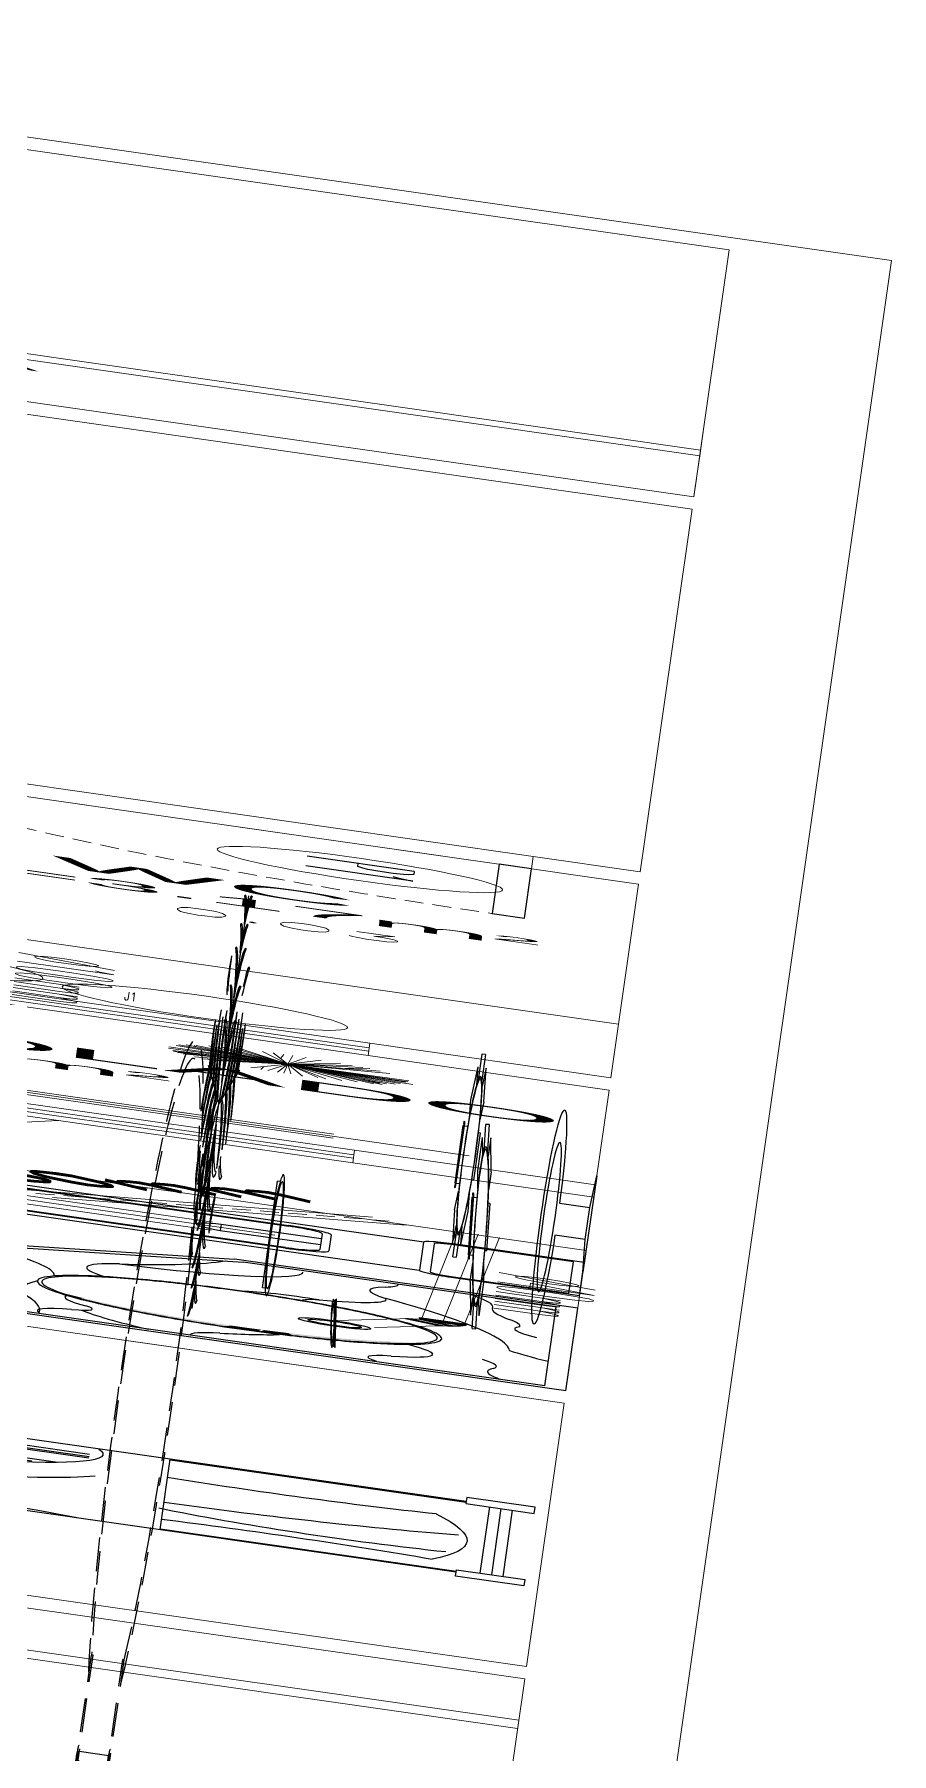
# Model space of a CAD drawing. Header units: millimetres. Extents: x -361192058 to 101130107379, y -14071650034 to 19218552450.
# Drawn here: x -135718.7 to -135671.6, y 41966.6 to 42061.2 of the extents above; entities that cross this region are included whole.
import ezdxf
from ezdxf.enums import TextEntityAlignment as Align

# ---------------------------------------------------------------- set-up
doc = ezdxf.new("R2010")
doc.units = ezdxf.units.MM
doc.header["$LTSCALE"] = 0.5
doc.linetypes.add('HIDDEN', pattern=[0.375, 0.25, -0.125])
doc.linetypes.add('HIDDEN2', pattern=[0.1875, 0.125, -0.0625])
for name, color, linetype in [('02', 2, 'Continuous'), ('08', 8, 'Continuous'), ('ARCO', 7, 'HIDDEN2'), ('CONEXAO_ESGOTO', 7, 'Continuous'), ('CONEXAO_ESGOTO_ES', 7, 'Continuous'), ('DETALHE_CONEXAO_EG', 3, 'Continuous'), ('DIVERSOS', 4, 'Continuous'), ('ESQUADRIA', 3, 'Continuous'), ('ESQUADRIAS', 3, 'Continuous'), ('FMPLANT', 3, 'Continuous'), ('MOBIL-I', 251, 'Continuous'), ('parede', 2, 'Continuous'), ('PISO', 8, 'Continuous'), ('TEXTO2', 3, 'Continuous'), ('TUBULAÇÃO_ESGOTO', 6, 'Continuous'), ('TXT_0', 7, 'Continuous'), ('TXT_1', 3, 'Continuous')]:
    doc.layers.add(name, color=color, linetype=linetype)
doc.styles.add('ADITIVOCAD', font='ROMANS.shx')
doc.styles.add('ROMANS', font='romans', dxfattribs={"height": 0.1})
doc.styles.add('SANSSERIF', font='sas_____.pfb', dxfattribs={"height": 1})
doc.styles.get("Standard").update_dxf_attribs({"font": 'txt.shx', "height": 0.12})

# ---------------------------------------------------------------- blocks, each defined once
blk = doc.blocks.new('ADC_PE_AB1')
blk.add_lwpolyline([(0, -0.03), (1, -0.03), (1, 0), (0, 0)], close=True)
at = {"flags": 8}
blk.add_attdef('$PORTA', text='', height=0.09, dxfattribs=at).set_placement((0.5, -0.1569), align=Align.MIDDLE)
blk = doc.blocks.new('CamaSolteiroP_20')
for p, q in [((-37.72, 0), (37.72, 0)), ((-37.72, -1), (37.72, -1)), ((-37.72, -2), (37.72, -2)), ((-40, -185.91), (-40, -4.09)), ((-39, -30), (-39, -4.09)), ((39, -4.09), (39, -30)), ((40, -4.09), (40, -185.91)), ((-40, -30), (40, -30)), ((37.72, -189), (-37.72, -189)), ((37.72, -190), (-37.72, -190))]:
    blk.add_line(p, q)
at = {"color": 8}
for p, q in [((28.36, -36.99), (28.36, -190)), ((29.75, -36.99), (29.75, -190)), ((32.55, -36.99), (32.55, -190)), ((18.56, -39.59), (18.56, -190)), ((14.37, -42.5), (14.37, -190)), ((15.77, -41.86), (15.77, -190)), ((40, -132.93), (-40, -132.93)), ((40, -134.33), (-40, -134.33)), ((40, -137.12), (-40, -137.12)), ((40, -149.24), (-40, -149.24)), ((40, -150.64), (-40, -150.64)), ((40, -153.43), (-40, -153.43))]:
    blk.add_line(p, q, dxfattribs=at)
for points in [[(-44.82, -4.09), (-37.72, -4.09), (-37.72, 1.9), (-44.82, 1.9)], [(44.82, -4.09), (37.72, -4.09), (37.72, 1.9), (44.82, 1.9)], [(-44.82, -185.91), (-37.72, -185.91), (-37.72, -191.9), (-44.82, -191.9)], [(44.82, -185.91), (37.72, -185.91), (37.72, -191.9), (44.82, -191.9)]]:
    blk.add_lwpolyline(points, close=True)
for centre, radius, start, end in [((-4.53, -117.97), 114.44, 76.9055, 102.6216), ((-69.4, -20.59), 42.35, 347.1561, 19.7175), ((54.91, -21.37), 36.66, 156.0862, 193.6963), ((31.92, -2.06), 80.08, 206.0885, 245.813), ((34.46, -71.38), 35.55, 81.0342, 186.0266)]:
    blk.add_arc(centre, radius, start, end)
for centre, radius, start, end in [((35.51, -33.24), 44.85, 139.8836, 175.8528), ((2, -15.4), 23.74, 154.5854, 219.1554), ((21.8, -77.11), 42.73, 106.9145, 138.5644)]:
    blk.add_arc(centre, radius, start, end, dxfattribs=at)
blk = doc.blocks.new('ADC_CHUVEIRO')
for p, q in [((0, 0.045), (0, -0.045)), ((0.03, 0.015), (0, 0.045)), ((0.395, 0.015), (0.03, 0.015)), ((0.03, -0.015), (0.03, 0.015)), ((0, -0.045), (0.03, -0.015)), ((0.03, -0.015), (0.3953, -0.015))]:
    blk.add_line(p, q)
blk.add_circle((0.494, 0.0009), 0.07)
blk.add_arc((0.494, 0.0009), 0.1, 189.1456, 171.891)
blk = doc.blocks.new('ADC_VASO_02')
blk.add_lwpolyline([(-0.175, 0.15), (-0.175, 0.6, -0.414214), (-0.125, 0.65), (0.125, 0.65, -0.414214), (0.175, 0.6), (0.175, 0.1496)], format="xyb")
for points in [[(0.1388, 0.2754, -0.414214), (0.0988, 0.2354), (-0.0948, 0.2354, -0.414214), (-0.1348, 0.2754), (-0.1348, 0.5704, -0.414214), (-0.0948, 0.6104), (0.0988, 0.6104, -0.414214), (0.1388, 0.5704)], [(0.1303, 0.2754, -0.414214), (0.0988, 0.2439), (-0.0948, 0.2439, -0.414214), (-0.1263, 0.2754), (-0.1263, 0.5704, -0.414214), (-0.0948, 0.6019), (0.0988, 0.6019, -0.414214), (0.1303, 0.5704)], [(-0.17, 0.15, 0.414214), (-0.2, 0.12), (-0.2, 0), (0.2, 0), (0.2, 0.12, 0.414214), (0.17, 0.15)], [(-0.17, 0.14, 0.414214), (-0.19, 0.12), (-0.19, 0.01), (0.19, 0.01), (0.19, 0.12, 0.414214), (0.17, 0.14)]]:
    blk.add_lwpolyline(points, format="xyb", close=True)
blk.add_lwpolyline([(0.0363, 0.2439), (0.0363, 0.3375), (-0.0344, 0.3375), (-0.0344, 0.2439)])
blk.add_arc((0.0009, 0.3215), 0.0388, 24.3951, 155.6049)
blk = doc.blocks.new('ADC_LAV_05')
for p, q in [((0, 0), (0, 0.55)), ((0, 0.55), (0.7704, 0.55)), ((0.7704, 0.55), (1, 0.3206)), ((0.02, 0.53), (0.7621, 0.53)), ((0.02, 0.02), (0.02, 0.53)), ((0.7621, 0.53), (0.98, 0.3123)), ((1, 0), (1, 0.3206)), ((0.98, 0.02), (0.98, 0.3123)), ((0.02, 0.02), (0.98, 0.02)), ((0, 0), (1, 0))]:
    blk.add_line(p, q)
for points in [[(0.4062, 0.1206, 0.083485), (0.4944, 0.1354, 0.090959), (0.566, 0.1759, 0.104004), (0.6157, 0.239, 0.115577), (0.6322, 0.3095, 0.115577), (0.6157, 0.38, 0.104004), (0.566, 0.443, 0.090959), (0.4944, 0.4835, 0.083485), (0.4062, 0.4983, 0.083485), (0.3179, 0.4835, 0.090959), (0.2463, 0.443, 0.104004), (0.1966, 0.38, 0.115577), (0.1801, 0.3095, 0.115577), (0.1966, 0.239, 0.104004), (0.2463, 0.1759, 0.090959), (0.3179, 0.1354, 0.083485)], [(0.4062, 0.1248, 0.083485), (0.493, 0.1394, 0.090959), (0.5633, 0.1791, 0.104004), (0.6119, 0.2408, 0.115577), (0.628, 0.3095, 0.115577), (0.6119, 0.3781, 0.104004), (0.5633, 0.4398, 0.090959), (0.493, 0.4795, 0.083485), (0.4062, 0.4941, 0.083485), (0.3193, 0.4795, 0.090959), (0.249, 0.4398, 0.104004), (0.2004, 0.3781, 0.115577), (0.1843, 0.3095, 0.115577), (0.2004, 0.2408, 0.104004), (0.249, 0.1791, 0.090959), (0.3193, 0.1394, 0.083485)]]:
    blk.add_lwpolyline(points, format="xyb", close=True)
for radius in [0.0339, 0.025]:
    blk.add_circle((0.4055, 0.2206), radius)
for centre, radius, start, end in [((0.4995, 0.9177), 0.4342, 269.3247, 295.8903), ((0.76, 0.3809), 0.1624, 113.3641, 115.8903), ((0.2875, -0.0718), 0.5823, 78.2401, 98.9638), ((0.0559, 1.3962), 0.9039, 267.7229, 278.9638), ((0.0552, 0.402), 0.0926, 41.3487, 101.8141), ((0.1665, 0.4999), 0.0556, 221.3487, 297.4318), ((0.2605, 0.3465), 0.1245, 78.9955, 123.3333), ((0.2201, 0.1636), 0.3026, 106.3243, 131.3792), ((0.6508, 0.2793), 0.1756, 56.1908, 116.2902), ((1.1381, 1.007), 0.7001, 236.1908, 255.5369), ((0.9639, 0.4778), 0.2217, 193.7216, 269.9715), ((0.0206, 0.2349), 0.1168, 49.9343, 90.2724), ((0.3586, 0.6369), 0.4085, 229.9343, 244.0853), ((0.5983, 0.255), 0.0641, 344.5869, 58.1135), ((0.6184, 0.1896), 0.0639, 49.2661, 86.8336), ((0.7799, 0.3241), 0.1475, 215.7175, 274.1895), ((0.8604, 0.032), 0.1609, 66.126, 115.6626), ((0.0641, 0.1144), 0.0713, 44.7702, 118.1843), ((0.363, 0.8774), 0.8206, 280.1922, 301.4107), ((0.9822, 0.3072), 0.1401, 246.126, 269.1113), ((0.2056, 0.2549), 0.1281, 224.7702, 306.3582), ((0.8722, 0.3475), 0.2696, 267.8834, 293.5615), ((0.1688, 0.2014), 0.1346, 258.1029, 296.1994), ((-0.0155, 0.2328), 0.1744, 281.75, 286.3843), ((0.0957, -0.1456), 0.22, 78.1029, 106.3843), ((0.3613, 0.8866), 0.83, 271.4321, 280.1922), ((0.8511, -0.2259), 0.3042, 87.8834, 109.2677), ((0.4585, -0.1421), 0.2131, 111.0015, 130.4729), ((0.6495, -0.0622), 0.1173, 74.3079, 124.9939), ((0.688, 0.2406), 0.19, 267.9474, 289.2677)]:
    blk.add_arc(centre, radius, start, end)
for points in [[(0.2886, 0.471), (0.2899, 0.4611), (0.3035, 0.4779), (0.2965, 0.4664)], [(0.3035, 0.4779), (0.2965, 0.4664), (0.3178, 0.4833), (0.3049, 0.4731)], [(0.2584, 0.4524), (0.2647, 0.4406), (0.2777, 0.465), (0.2797, 0.4531)], [(0.2777, 0.465), (0.2797, 0.4531), (0.2886, 0.471), (0.2899, 0.4611)], [(0.2433, 0.4404), (0.2513, 0.4271), (0.2584, 0.4524), (0.2647, 0.4406)], [(0.231, 0.4287), (0.2403, 0.4137), (0.2433, 0.4404), (0.2513, 0.4271)], [(0.2176, 0.4133), (0.2336, 0.4041), (0.231, 0.4287), (0.2403, 0.4137)], [(0.2049, 0.3949), (0.2213, 0.3828), (0.2176, 0.4133), (0.2336, 0.4041)], [(0.1966, 0.38), (0.2152, 0.3688), (0.2049, 0.3949), (0.2213, 0.3828)], [(0.19, 0.3646), (0.2108, 0.3551), (0.1966, 0.38), (0.2152, 0.3688)], [(0.1821, 0.3345), (0.2054, 0.3236), (0.1859, 0.352), (0.2075, 0.3406)], [(0.1859, 0.352), (0.2075, 0.3406), (0.19, 0.3646), (0.2108, 0.3551)], [(0.1808, 0.324), (0.205, 0.3144), (0.1821, 0.3345), (0.2054, 0.3236)], [(0.1801, 0.311), (0.2052, 0.3059), (0.1808, 0.324), (0.205, 0.3144)], [(0.1806, 0.2975), (0.2057, 0.2976), (0.1801, 0.311), (0.2052, 0.3059)], [(0.1813, 0.2898), (0.2072, 0.2867), (0.1806, 0.2975), (0.2057, 0.2976)], [(0.1847, 0.2717), (0.2109, 0.2698), (0.1816, 0.2882), (0.2076, 0.2844)], [(0.1894, 0.2561), (0.2133, 0.2622), (0.1847, 0.2717), (0.2109, 0.2698)], [(0.1979, 0.2364), (0.216, 0.2547), (0.1894, 0.2561), (0.2133, 0.2622)], [(0.2064, 0.2215), (0.2209, 0.2436), (0.1979, 0.2364), (0.216, 0.2547)], [(0.2176, 0.2056), (0.222, 0.2413), (0.2064, 0.2215), (0.2209, 0.2436)], [(0.2303, 0.1909), (0.2314, 0.2247), (0.2176, 0.2056), (0.222, 0.2413)], [(0.2433, 0.1785), (0.2403, 0.2118), (0.2303, 0.1909), (0.2314, 0.2247)], [(0.2571, 0.1674), (0.2482, 0.202), (0.2433, 0.1785), (0.2403, 0.2118)], [(0.2632, 0.1631), (0.2567, 0.1927), (0.2571, 0.1674), (0.2482, 0.202)], [(0.2742, 0.156), (0.2627, 0.1868), (0.2632, 0.1631), (0.2567, 0.1927)], [(0.2851, 0.1498), (0.2729, 0.1778), (0.2742, 0.156), (0.2627, 0.1868)], [(0.2956, 0.1445), (0.2839, 0.1687), (0.2851, 0.1498), (0.2729, 0.1778)], [(0.3256, 0.1339), (0.2928, 0.1613), (0.2956, 0.1445), (0.2839, 0.1687)], [(0.2966, 0.144), (0.3256, 0.1339), (0.2964, 0.1441), (0.3254, 0.133)], [(0.2964, 0.1441), (0.3254, 0.133), (0.3256, 0.1339), (0.3279, 0.1322)]]:
    blk.add_solid(points)
blk = doc.blocks.new('Adc_nivelpl')
h = blk.add_hatch()
h.set_pattern_fill('_U', color=256, scale=0.005, angle=45, style=0, double=1)
h.set_pattern_definition([(45, (-5.8772514, -3.5161936), (-0.003535534, 0.003535534), []), (135, (-5.8772514, -3.5161936), (-0.003535534, -0.003535534), [])])
h.paths.add_polyline_path([(0.1954, -0.0865, 0.414214), (0.0865, -0.1954), (0.1954, -0.1954)])
h.paths.add_polyline_path([(0.1954, -0.1954), (0.1954, -0.3043, 0.414214), (0.3043, -0.1954)])
for p, q in [((0.1954, 0), (0.1954, -0.3908)), ((0.8958, -0.1954), (0, -0.1954))]:
    blk.add_line(p, q)
blk.add_circle((0.1954, -0.1954), 0.1089)
at = {"flags": 8}
blk.add_attdef('NIVEL', (0.3642, -0.1501), '', height=0.1, dxfattribs=at)
blk = doc.blocks.new('A1194DB', base_point=(2.905, 11.0463))
for p in [(2.905, 11.5463), (2.4126, 11.1332), (3.3974, 11.1332), (2.9918, 10.5539)]:
    blk.add_line(p, (2.905, 11.0463))
for centre, radius, start, end in [((2.8119, 11.432), 0.1154, 36.29, 99.6243), ((2.7184, 11.2969), 0.2598, 44.0763, 73.3794), ((2.998, 11.432), 0.1154, 80.3757, 143.71), ((3.0916, 11.2969), 0.2598, 106.6206, 135.9237), ((2.8119, 11.3638), 0.1154, 36.29, 99.6243), ((2.7184, 11.2287), 0.2598, 44.0763, 73.3794), ((2.998, 11.3638), 0.1154, 80.3757, 143.71), ((3.0916, 11.2287), 0.2598, 106.6206, 135.9237), ((2.695, 11.3621), 0.0575, 139.742, 258.7475), ((2.7729, 11.4076), 0.1251, 184.618, 228.2106), ((2.7604, 11.2616), 0.1598, 25.2489, 95.3937), ((2.6762, 11.1619), 0.2679, 31.3712, 75.0366), ((3.0495, 11.2616), 0.1598, 84.6063, 154.7511), ((3.1337, 11.1619), 0.2679, 104.9634, 148.6288), ((3.2361, 11.2628), 0.1154, 80.3757, 143.71), ((3.3297, 11.1277), 0.2598, 106.6206, 135.9237), ((2.7604, 11.1707), 0.1598, 25.2489, 95.3937), ((2.6762, 11.0709), 0.2679, 31.3712, 75.0366), ((3.0495, 11.1707), 0.1598, 84.6063, 154.7511), ((3.1337, 11.0709), 0.2679, 104.9634, 148.6288), ((2.7181, 11.2261), 0.1598, 164.6063, 234.7511), ((2.8309, 11.2917), 0.2679, 184.9634, 228.6288), ((2.8857, 11.2065), 0.1558, 156.3654, 256.5741), ((2.9783, 11.2559), 0.2357, 176.8122, 238.3335), ((2.8316, 11.2559), 0.2357, 301.6665, 3.1878), ((2.9242, 11.2065), 0.1558, 283.4259, 23.6346), ((2.979, 11.2917), 0.2679, 311.3712, 355.0366), ((3.0919, 11.2261), 0.1598, 305.2489, 15.3937), ((2.5413, 11.2049), 0.1154, 160.3757, 223.71), ((2.6906, 11.2736), 0.2598, 186.6206, 215.9237), ((2.6085, 11.1931), 0.1154, 160.3757, 223.71), ((2.7578, 11.2618), 0.2598, 186.6206, 215.9237), ((2.8076, 11.2103), 0.1598, 164.6063, 234.7511), ((2.9205, 11.2759), 0.2679, 184.9634, 228.6288), ((2.7506, 11.0931), 0.1558, 3.4259, 103.6346), ((2.6859, 11.0105), 0.2357, 21.6665, 83.1878), ((3.0593, 11.0931), 0.1558, 76.3654, 176.5741), ((3.124, 11.0105), 0.2357, 96.8122, 158.3335), ((2.8895, 11.2759), 0.2679, 311.3712, 355.0366), ((3.0023, 11.2103), 0.1598, 305.2489, 15.3937), ((3.0521, 11.2618), 0.2598, 324.0763, 353.3794), ((3.2015, 11.1931), 0.1154, 316.29, 19.6243), ((3.1193, 11.2736), 0.2598, 324.0763, 353.3794), ((3.2686, 11.2049), 0.1154, 316.29, 19.6243), ((2.509, 11.0217), 0.1154, 116.29, 179.6243), ((2.6258, 10.9061), 0.2598, 124.0763, 153.3794), ((2.5762, 11.0099), 0.1154, 116.29, 179.6243), ((2.693, 10.8942), 0.2598, 124.0763, 153.3794), ((3.1169, 10.8942), 0.2598, 26.6206, 55.9237), ((3.2338, 11.0099), 0.1154, 0.3757, 63.71), ((2.6679, 10.9413), 0.1598, 105.2489, 175.3937), ((2.7514, 10.8411), 0.2679, 111.3712, 155.0366), ((2.7574, 10.9256), 0.1598, 105.2489, 175.3937), ((2.841, 10.8253), 0.2679, 111.3712, 155.0366), ((2.8087, 11.0276), 0.0563, 114.2257, 255.1279), ((2.8535, 11.0404), 0.078, 150.4398, 228.6694), ((2.9689, 10.8253), 0.2679, 24.9634, 68.6288), ((3.0525, 10.9256), 0.1598, 4.6063, 74.7511), ((3.0585, 10.8411), 0.2679, 24.9634, 68.6288), ((3.1421, 10.9413), 0.1598, 4.6063, 74.7511), ((3.1373, 10.5587), 0.5402, 115.4772, 156.6585), ((2.7588, 10.9805), 0.0869, 144.9865, 244.4034), ((2.8321, 10.9024), 0.1558, 83.4259, 183.6346), ((2.9022, 10.8244), 0.2357, 101.6665, 163.1878), ((2.9354, 11.0633), 0.25, 187.5759, 215.8942), ((2.9077, 10.8244), 0.2357, 16.8122, 78.3335), ((2.9778, 10.9024), 0.1558, 356.3654, 96.5741), ((2.683, 11.0436), 0.2357, 286.8122, 348.3335), ((2.7611, 10.9735), 0.1558, 266.3654, 6.5741), ((3.2224, 11.0216), 0.4224, 185.4007, 208.139), ((3.0651, 11.0271), 0.1558, 193.4259, 293.6346), ((3.1145, 11.1197), 0.2357, 211.6665, 273.1878), ((2.5634, 10.9046), 0.0575, 139.742, 258.7475), ((2.6413, 10.9501), 0.1251, 184.618, 228.2106), ((2.916, 10.9339), 0.1295, 161.4477, 239.3672), ((2.6825, 10.8858), 0.0575, 139.742, 258.7475), ((2.7604, 10.9313), 0.1251, 184.618, 228.2106), ((2.791, 10.8669), 0.0766, 138.8744, 278.9763), ((2.8575, 10.9036), 0.125, 173.7536, 244.097), ((3.3391, 11.1328), 0.2598, 234.0763, 263.3794), ((3.2704, 10.9835), 0.1154, 226.29, 289.6243), ((2.6839, 10.9824), 0.2679, 294.9634, 338.6288), ((2.7842, 10.8988), 0.1598, 274.6063, 344.7511), ((3.1345, 11.0618), 0.2679, 221.3712, 265.0366), ((3.0689, 10.949), 0.1598, 215.2489, 285.3937), ((2.7249, 10.8131), 0.057, 167.0577, 302.8533), ((2.7577, 10.8453), 0.08, 185.1845, 268.654), ((3.2089, 10.7748), 0.0575, 101.2525, 220.258), ((3.2868, 10.7293), 0.1251, 131.7894, 175.382), ((2.6997, 10.8928), 0.2679, 294.9634, 338.6288), ((3.1503, 10.9723), 0.2679, 221.3712, 265.0366), ((2.7249, 10.7316), 0.057, 167.0577, 302.8533), ((2.7577, 10.7638), 0.08, 185.1845, 268.654), ((2.8, 10.8092), 0.1598, 274.6063, 344.7511), ((3.0847, 10.8594), 0.1598, 215.2489, 285.3937), ((2.7529, 10.8344), 0.2598, 296.6206, 325.9237), ((2.8685, 10.7175), 0.1154, 270.3757, 333.71), ((3.1204, 10.8992), 0.2598, 234.0763, 263.3794), ((3.0517, 10.7498), 0.1154, 226.29, 289.6243), ((2.7647, 10.7672), 0.2598, 296.6206, 325.9237), ((3.1323, 10.832), 0.2598, 234.0763, 263.3794), ((2.8803, 10.6504), 0.1154, 270.3757, 333.71), ((3.0635, 10.6827), 0.1154, 226.29, 289.6243)]:
    blk.add_arc(centre, radius, start, end)
blk = doc.blocks.new('ESCADA')
at = {"layer": '08', "linetype": 'HIDDEN'}
for p, q in [((-0.22, 0.91), (-0.22, 0.6222)), ((-0.2, 0.91), (-0.2, 0.6222)), ((0.2, 0.91), (0.2, 0.6222)), ((0.22, 0.91), (0.22, 0.6222)), ((-0.2, 0.7422), (0.2, 0.7422)), ((-0.2, 0.7222), (0.2, 0.7222)), ((-0.22, 0.6222), (-0.2, 0.6222)), ((0.2, 0.6222), (0.22, 0.6222))]:
    blk.add_line(p, q, dxfattribs=at)
for points in [[(-0.21, 0.7222, 1), (-0.21, 0.7422, 1)], [(0.21, 0.7222, -1), (0.21, 0.7422, -1)]]:
    blk.add_lwpolyline(points, format="xyb", close=True, dxfattribs=at)
for centre in [(-0.21, 0.7322), (0.21, 0.7322)]:
    blk.add_circle(centre, 0.0175, dxfattribs=at)
for radius, start, end in [(0.37, 126.4837, 53.5163), (0.35, 128.9448, 51.0552)]:
    blk.add_arc((0, 0.35), radius, start, end, dxfattribs=at)
blk = doc.blocks.new('Ads_egD_cxs150x150x50-p')
for p, q in [((-0.0825, 0.0514), (-0.0514, 0.0825)), ((-0.0514, 0.0825), (-0.0343, 0.0655)), ((-0.022, 0.0947), (-0.022, 0.0706)), ((-0.022, 0.0947), (0.022, 0.0947)), ((0.022, 0.0947), (0.022, 0.0706)), ((0.0514, 0.0825), (0.0343, 0.0655)), ((0.0514, 0.0825), (0.0825, 0.0514)), ((-0.0825, 0.0514), (-0.0655, 0.0343)), ((0.0825, 0.0514), (0.0655, 0.0343)), ((-0.0947, 0.022), (-0.0706, 0.022)), ((-0.0947, -0.022), (-0.0947, 0.022)), ((0.1124, 0.0268), (0.069, 0.0268)), ((0.1124, 0.0287), (0.1124, -0.0287)), ((0.1175, 0.0312), (0.1148, 0.0312)), ((0.12, 0.0287), (0.12, -0.0287)), ((0.1269, 0.0268), (0.12, 0.0268)), ((0.1269, 0.0268), (0.1269, -0.0268)), ((-0.0947, -0.022), (-0.0706, -0.022)), ((0.1124, -0.0268), (0.069, -0.0268)), ((0.1175, -0.0312), (0.1148, -0.0312)), ((0.1269, -0.0268), (0.12, -0.0268)), ((-0.0825, -0.0514), (-0.0655, -0.0343)), ((0.0825, -0.0514), (0.0655, -0.0343)), ((-0.0514, -0.0825), (-0.0825, -0.0514)), ((0.0825, -0.0514), (0.0514, -0.0825)), ((-0.0514, -0.0825), (-0.0343, -0.0655)), ((-0.022, -0.0947), (-0.022, -0.0706)), ((0.022, -0.0947), (0.022, -0.0706)), ((0.0514, -0.0825), (0.0343, -0.0655)), ((0.022, -0.0947), (-0.022, -0.0947))]:
    blk.add_line(p, q)
for radius in [0.074, 0.072]:
    blk.add_circle((0, 0), radius)
for centre, start, end in [((0.1148, 0.0287), 90, 180), ((0.1175, 0.0287), 360, 90), ((0.1148, -0.0287), 180, 270), ((0.1175, -0.0287), 270, 0)]:
    blk.add_arc(centre, 0.00245, start, end)
blk = doc.blocks.new('Ads_egD_90j100-s')
for p, q in [((0.0267, 0.0498), (0.0588, 0.0498)), ((0.0588, -0.0498), (0.0588, 0.0498)), ((0.0267, -0.0498), (0.0588, -0.0498))]:
    blk.add_line(p, q)
for radius in [0.0565, 0.05]:
    blk.add_circle((0, 0), radius)
blk = doc.blocks.new('Ads_egD_45j40-p')
for p, q in [((0.0088, 0.0214), (0.0077, 0.0202)), ((0.0077, -0.0185), (0.0077, 0.0202)), ((0.0216, 0.0214), (0.0088, 0.0214)), ((0.0088, 0.0214), (0.0088, -0.0214)), ((0.023, 0.0223), (0.0216, 0.0214)), ((0.0216, 0.0214), (0.0216, -0.0214)), ((0.0269, 0.0223), (0.023, 0.0223)), ((0.023, 0.0223), (0.023, -0.0223)), ((0.0269, -0.0223), (0.0269, 0.0223)), ((-0.0321, -0.0005), (-0.0302, 0.0001)), ((-0.0302, 0.0001), (-0.0214, 0.0088)), ((0.0001, -0.0302), (-0.0302, 0.0001)), ((0.0088, -0.0214), (-0.0214, 0.0088)), ((-0.0214, 0.0088), (-0.0197, 0.0088)), ((-0.0197, 0.0088), (0.0077, -0.0185)), ((-0.0349, -0.0033), (-0.0321, -0.0005)), ((-0.0033, -0.0349), (-0.0349, -0.0033)), ((-0.0005, -0.0321), (-0.0321, -0.0005)), ((-0.0005, -0.0321), (0.0001, -0.0302)), ((0.0001, -0.0302), (0.0088, -0.0214)), ((0.0077, -0.0185), (0.0088, -0.0214)), ((0.0216, -0.0214), (0.0088, -0.0214)), ((0.023, -0.0223), (0.0216, -0.0214)), ((0.0269, -0.0223), (0.023, -0.0223)), ((-0.0033, -0.0349), (-0.0005, -0.0321))]:
    blk.add_line(p, q)
blk.add_arc((0.0151, -0.0364), 0.0572, 97.4168, 127.5832)
blk = doc.blocks.new('Ads_egD_90j40-s')
for p, q in [((0.0096, 0.0202), (0.0174, 0.0202)), ((0.0191, 0.0214), (0.0174, 0.0202)), ((0.0174, 0.0202), (0.0174, 0.014)), ((0.0191, 0.0124), (0.0191, 0.0214)), ((0.0323, 0.0214), (0.0191, 0.0214)), ((0.0343, 0.0223), (0.0323, 0.0214)), ((0.0323, 0.0214), (0.0323, -0.0214)), ((0.0382, 0.0223), (0.0343, 0.0223)), ((0.0343, 0.0223), (0.0343, -0.0223)), ((0.0382, 0.0223), (0.0382, -0.0223)), ((0.0174, -0.0202), (0.0174, -0.014)), ((0.0191, -0.0124), (0.0191, -0.0214)), ((0.0096, -0.0202), (0.0174, -0.0202)), ((0.0191, -0.0214), (0.0174, -0.0202)), ((0.0323, -0.0214), (0.0191, -0.0214)), ((0.0343, -0.0223), (0.0323, -0.0214)), ((0.0382, -0.0223), (0.0343, -0.0223))]:
    blk.add_line(p, q)
for radius in [0.0223, 0.0184]:
    blk.add_circle((0, 0), radius)
blk = doc.blocks.new('APROVADO QUADRA 21.2 MBVII')
at = {"layer": '02', "color": 8, "lineweight": 18}
for p, q in [((4256.6438, 2441.3885), (4256.6438, 2447.2885)), ((4257.1438, 2441.3885), (4257.1438, 2447.2885)), ((4251.9438, 2444.8885), (4251.9438, 2441.3885)), ((4256.4938, 2441.3885), (4256.4938, 2444.8885)), ((4251.9438, 2441.3885), (4249.5938, 2441.3885)), ((4252.4838, 2441.3885), (4252.0938, 2441.3885)), ((4256.7938, 2441.3885), (4256.6438, 2441.3885)), ((4257.1438, 2441.3885), (4257.4938, 2441.3885))]:
    blk.add_line(p, q, dxfattribs=at)
at = {"layer": '02', "color": 8, "linetype": 'HIDDEN2', "lineweight": 18}
blk.add_line((4256.6438, 2441.3885), (4257.1438, 2441.3885), dxfattribs=at)
at = {"layer": 'ARCO', "color": 8, "lineweight": 18}
blk.add_arc((4251.9438, 2441.4885), 0.6, 90, 180, dxfattribs=at)
at = {"layer": 'CONEXAO_ESGOTO_ES', "lineweight": 18}
blk.add_circle((4249.8098, 2442.0464), 0.125, dxfattribs=at)
blk.add_circle((4249.8098, 2442.0464), 0.125, dxfattribs=at)
at = {"layer": 'DIVERSOS', "color": 8, "lineweight": 18}
for p, q in [((4248.1438, 2442.5135), (4248.1438, 2441.6135)), ((4248.2938, 2442.5135), (4248.2938, 2441.6135)), ((4249.4438, 2441.6135), (4249.4438, 2442.5135)), ((4249.5938, 2442.5135), (4249.5938, 2441.6135))]:
    blk.add_line(p, q, dxfattribs=at)
at = {"layer": 'ESQUADRIA', "color": 8, "lineweight": 18}
for p, q in [((4248.1988, 2441.6135), (4248.1988, 2442.5135)), ((4248.2388, 2441.6135), (4248.2388, 2442.5135)), ((4249.4988, 2441.6135), (4249.4988, 2442.5135)), ((4249.5388, 2441.6135), (4249.5388, 2442.5135))]:
    blk.add_line(p, q, dxfattribs=at)
at = {"layer": 'FMPLANT', "color": 8, "lineweight": 18}
for p, q in [((4249.2039, 2441.686), (4249.149, 2441.7831)), ((4249.2039, 2441.686), (4249.1579, 2441.7881)), ((4249.1828, 2441.7566), (4249.1619, 2441.7923)), ((4249.2039, 2441.686), (4249.1719, 2441.7931)), ((4249.2039, 2441.686), (4249.1928, 2441.7972)), ((4249.2039, 2441.686), (4249.2077, 2441.7972)), ((4249.2039, 2441.686), (4249.2357, 2441.7906)), ((4249.2039, 2441.686), (4249.2497, 2441.7881)), ((4249.2357, 2441.7906), (4249.2357, 2441.7906)), ((4249.2039, 2441.686), (4249.136, 2441.7723)), ((4249.2039, 2441.686), (4249.2616, 2441.7814)), ((4249.2039, 2441.686), (4249.2735, 2441.7723)), ((4249.2551, 2441.7707), (4249.2675, 2441.774)), ((4249.2039, 2441.686), (4249.1201, 2441.7582)), ((4249.2039, 2441.686), (4249.1231, 2441.7648)), ((4249.2039, 2441.686), (4249.2876, 2441.7607)), ((4249.2039, 2441.686), (4249.2964, 2441.7482)), ((4249.2039, 2441.686), (4249.3035, 2441.7374)), ((4249.2039, 2441.686), (4249.0981, 2441.7192)), ((4249.2039, 2441.686), (4249.3054, 2441.73)), ((4249.1346, 2441.7077), (4249.097, 2441.71)), ((4249.2039, 2441.686), (4249.097, 2441.7034)), ((4249.2039, 2441.686), (4249.3144, 2441.7109)), ((4249.2039, 2441.686), (4249.091, 2441.6942)), ((4249.2039, 2441.686), (4249.0921, 2441.6884)), ((4249.2039, 2441.686), (4249.3165, 2441.7009)), ((4249.2597, 2441.6934), (4249.3154, 2441.6909)), ((4249.2039, 2441.686), (4249.0891, 2441.6709)), ((4249.2039, 2441.686), (4249.094, 2441.6818)), ((4249.2039, 2441.686), (4249.0961, 2441.6568)), ((4249.2039, 2441.686), (4249.097, 2441.6493)), ((4249.2039, 2441.686), (4249.1041, 2441.6344)), ((4249.2039, 2441.686), (4249.112, 2441.6202)), ((4249.2039, 2441.686), (4249.119, 2441.6045)), ((4249.2039, 2441.686), (4249.125, 2441.597)), ((4249.2039, 2441.686), (4249.139, 2441.5929)), ((4249.2039, 2441.686), (4249.1509, 2441.5846)), ((4249.2039, 2441.686), (4249.1668, 2441.5804)), ((4249.2039, 2441.686), (4249.1769, 2441.5688)), ((4249.2039, 2441.686), (4249.1918, 2441.5754)), ((4249.2039, 2441.686), (4249.1987, 2441.5738)), ((4249.2039, 2441.686), (4249.3165, 2441.6826)), ((4249.2039, 2441.686), (4249.2786, 2441.6004)), ((4249.2039, 2441.686), (4249.3114, 2441.656)), ((4249.2039, 2441.686), (4249.2994, 2441.6269)), ((4249.2039, 2441.686), (4249.3165, 2441.6701)), ((4249.2039, 2441.686), (4249.2915, 2441.6169)), ((4249.2039, 2441.686), (4249.3045, 2441.6377)), ((4249.2039, 2441.686), (4249.2127, 2441.5729)), ((4249.2039, 2441.686), (4249.2675, 2441.5912)), ((4249.245, 2441.6389), (4249.2915, 2441.6102)), ((4249.1562, 2441.6175), (4249.1349, 2441.5995))]:
    blk.add_line(p, q, dxfattribs=at)
at = {"layer": 'MOBIL-I', "color": 8, "lineweight": 18}
blk.add_line((4245.6438, 2443.0626), (4245.6438, 2441.558), dxfattribs=at)
at = {"layer": 'parede', "color": 8, "lineweight": 18}
for p, q in [((4259.7938, 2448.2385), (4259.7938, 2441.2385)), ((4259.6438, 2448.0885), (4259.6438, 2441.3885)), ((4245.6438, 2441.3885), (4245.6438, 2443.2885)), ((4245.7938, 2441.3885), (4245.7938, 2442.7385)), ((4256.4938, 2442.2385), (4256.4938, 2441.3885)), ((4256.6438, 2442.2385), (4256.6438, 2441.3885)), ((4242.2938, 2441.3885), (4242.2938, 2442.136)), ((4242.4438, 2441.3885), (4242.4438, 2442.136)), ((4248.1438, 2441.3885), (4248.1438, 2441.6135)), ((4248.1438, 2441.6135), (4248.2938, 2441.6135)), ((4248.2938, 2441.3885), (4248.2938, 2441.6135)), ((4249.4438, 2441.3885), (4249.4438, 2441.6135)), ((4249.4438, 2441.6135), (4249.5938, 2441.6135)), ((4249.5938, 2441.3885), (4249.5938, 2441.6135)), ((4252.0938, 2441.4885), (4251.9438, 2441.4885)), ((4252.0938, 2441.3885), (4252.0938, 2441.4885)), ((4252.0938, 2441.3885), (4252.0938, 2441.4885)), ((4242.2938, 2441.3885), (4235.2938, 2441.3885)), ((4245.6438, 2441.3885), (4242.4438, 2441.3885)), ((4243.0938, 2441.3885), (4242.4438, 2441.3885)), ((4248.1438, 2441.3885), (4245.7938, 2441.3885)), ((4249.4438, 2441.3885), (4248.2938, 2441.3885)), ((4256.4938, 2441.3885), (4252.4838, 2441.3885)), ((4259.6438, 2441.3885), (4256.6438, 2441.3885)), ((4259.7938, 2441.2385), (4234.7938, 2441.2385))]:
    blk.add_line(p, q, dxfattribs=at)
blk.add_lwpolyline([(4251.9438, 2441.4885), (4251.9438, 2441.4885), (4252.0938, 2441.4885), (4252.0938, 2441.4885)], dxfattribs=at)
at = {"layer": 'PISO', "color": 8, "lineweight": 18}
for p, q in [((4257.2138, 2446.1895), (4257.2138, 2441.3885)), ((4241.6938, 2445.1335), (4241.6938, 2441.3885)), ((4241.7938, 2445.0335), (4241.7938, 2441.3885)), ((4245.9938, 2442.7385), (4248.1438, 2441.8885)), ((4247.4938, 2442.7385), (4247.4938, 2441.3885)), ((4250.2438, 2441.3885), (4250.2438, 2442.7385)), ((4251.9438, 2442.0885), (4251.9438, 2441.4885)), ((4252.0938, 2441.4885), (4252.0938, 2442.0885))]:
    blk.add_line(p, q, dxfattribs=at)
at = {"layer": 'PISO', "lineweight": 18}
blk.add_line((4247.5046, 2441.4894), (4246.4123, 2441.5101), dxfattribs=at)
at = {"layer": 'PISO', "color": 8, "lineweight": 18}
for centre in [(4249.7415, 2441.7693), (4251.6438, 2441.6454)]:
    blk.add_circle(centre, 0.1333, dxfattribs=at)
at = {"layer": 'TUBULAÇÃO_ESGOTO', "lineweight": 18}
for p, q in [((4248.4002, 2447.3847), (4248.4002, 2441.6347)), ((4248.4502, 2447.3847), (4248.4502, 2441.6347)), ((4247.0991, 2441.7342), (4247.0991, 2442.5821)), ((4247.1489, 2441.6754), (4247.1489, 2442.5821)), ((4247.1989, 2441.7342), (4247.1989, 2442.5821)), ((4247.2592, 2441.9157), (4247.5308, 2441.5885)), ((4247.2208, 2441.8838), (4247.4923, 2441.5566)), ((4246.2364, 2441.6084), (4246.3907, 2441.5384)), ((4246.2198, 2441.572), (4246.3742, 2441.5019)), ((4246.4127, 2441.5301), (4247.5049, 2441.5094)), ((4246.4119, 2441.4901), (4247.5042, 2441.4694))]:
    blk.add_line(p, q, dxfattribs=at)
at = {"layer": 'TUBULAÇÃO_ESGOTO', "linetype": 'ByBlock', "lineweight": 18}
blk.add_line((4248.4252, 2447.3847), (4248.4252, 2441.5078), dxfattribs=at)
at = {"layer": 'TUBULAÇÃO_ESGOTO', "linetype": 'HIDDEN2', "lineweight": 18}
blk.add_line((4247.24, 2441.8997), (4247.5115, 2441.5725), dxfattribs=at)
at = {"layer": '08', "color": 8, "lineweight": 18, "xscale": 0.9, "yscale": 0.9, "zscale": 0.9, "rotation": 89.99999999999997}
blk.add_blockref('ESCADA', (4249.1128, 2441.7729), dxfattribs=at)
at = {"layer": 'DETALHE_CONEXAO_EG', "lineweight": 18, "xscale": -1}
for name, p, rotation in [('Ads_egD_90j100-s', (4247.1489, 2441.6754), 270), ('Ads_egD_90j40-s', (4246.1987, 2441.6109), 145.0307445660636), ('Ads_egD_cxs150x150x50-p', (4247.6003, 2441.4881), 314.9999999999954), ('Ads_egD_cxs150x150x50-p', (4248.4252, 2441.5078), 270), ('Ads_egD_45j40-p', (4246.3884, 2441.5101), 180.0365446947704)]:
    blk.add_blockref(name, p, dxfattribs=dict(at, rotation=rotation))
at = {"layer": 'ESQUADRIAS', "color": 8, "lineweight": 18}
ref = blk.add_blockref('ADC_PE_AB1', (4251.9438, 2441.4885), dxfattribs=dict(at, xscale=0.599999999999909, zscale=0.599999999999909, rotation=179.9999999999999))
ref.add_attrib('$PORTA', 'P1', dxfattribs={"layer": 'TXT_1', "height": 0.1, "rotation": 180, "flags": 8}).set_placement((4251.6438, 2441.6454), align=Align.MIDDLE)
at = {"layer": 'FMPLANT', "color": 8, "lineweight": 18, "xscale": 0.3884758565179709, "yscale": 0.3884758565179709, "zscale": 0.3884758565179709, "rotation": 270}
blk.add_blockref('A1194DB', (4248.6181, 2441.744), dxfattribs=at)
at = {"layer": 'MOBIL-I', "color": 8, "lineweight": 18, "xscale": -0.01066999999966356, "yscale": 0.01067000000011831, "zscale": 0.01067, "rotation": 180.0000022437301}
blk.add_blockref('CamaSolteiroP_20', (4243.8779, 2441.4217), dxfattribs=at)
at = {"layer": 'MOBIL-I', "color": 8, "lineweight": 18}
for name, p in [('ADC_VASO_02', (4247.148, 2441.3885)), ('ADC_LAV_05', (4245.7938, 2441.3885))]:
    blk.add_blockref(name, p, dxfattribs=at)
at = {"layer": 'MOBIL-I', "color": 8, "lineweight": 18, "xscale": -1, "rotation": 270}
blk.add_blockref('ADC_CHUVEIRO', (4247.8188, 2441.3885), dxfattribs=at)
at = {"layer": 'TXT_0', "color": 8, "lineweight": 18}
ref = blk.add_blockref('Adc_nivelpl', (4250.9392, 2442.09), dxfattribs=dict(at, xscale=0.75, yscale=0.75, zscale=0.75, rotation=270))
ref.add_attrib('NIVEL', '0.03', (4250.8267, 2441.8169), dxfattribs={"height": 0.075, "rotation": 270, "style": 'ADITIVOCAD', "flags": 8})
at = {"color": 0, "lineweight": 13, "flags": 8}
for p in [(4700.7247, 2280.1125), (4699.5738, 2277.8964), (4702.3546, 2276.195), (4703.6722, 2274.085), (4699.8445, 2272.2194), (4703.0488, 2270.137), (4703.0877, 2267.9803), (4700.6523, 2261.5216), (4700.7007, 2257.1593)]:
    blk.add_attdef('NIVEL', p, '', height=0.075, dxfattribs=at)
for rotation, width, p in [(90, 0.8, (4700.8205, 2275.7521)), (270, 0.6, (4703.8437, 2274.9021)), (90, 0.8, (4701.5575, 2268.5021)), (180, 0.6, (4651.1817, 2236.1931))]:
    blk.add_attdef('$PORTA', text='', height=0.09, rotation=rotation, dxfattribs=dict(at, width=width)).set_placement(p, align=Align.MIDDLE)
for p in [(4654.176, 2240.463), (4648.499, 2240.1923), (4637.8012, 2239.3845), (4633.4388, 2239.3361), (4656.3921, 2239.3121), (4652.4746, 2237.6822), (4646.4166, 2236.988), (4644.2598, 2236.9491), (4650.3646, 2236.3646)]:
    blk.add_attdef('NIVEL', p, '', height=0.075, rotation=270, dxfattribs=at)
at = {"color": 0, "lineweight": 13, "width": 0.8, "flags": 8}
for p in [(4652.0317, 2239.2163), (4644.7817, 2238.4793)]:
    blk.add_attdef('$PORTA', text='', height=0.09, dxfattribs=at).set_placement(p, align=Align.MIDDLE)
at = {"layer": 'CONEXAO_ESGOTO', "lineweight": 18, "style": 'ROMANS'}
for s, rotation, p in [(' %%C50mm', 311.1946, (4247.4418, 2441.8333)), (' %%C100mm', 179.9495, (4249.8514, 2441.9471)), (' %%C40mm', 179.9495, (4246.9006, 2441.4652))]:
    blk.add_text(s, height=0.09, rotation=rotation, dxfattribs=at).set_placement(p, align=Align.CENTER)
at = {"layer": 'DIVERSOS', "color": 8, "lineweight": 18, "insert": (4249.794, 2441.8446), "char_height": 0.10106, "width": 0.373078, "attachment_point": 1, "rotation": 270}
blk.add_mtext('{\\C3;J1}', dxfattribs=at)
at = {"layer": 'PISO', "color": 8, "lineweight": 18, "style": 'SANSSERIF'}
blk.add_text('PROJEÇÃO DA COBERTA', height=0.062598, rotation=270, dxfattribs=at).set_placement((4257.0211, 2443.0784))
at = {"layer": 'TEXTO2', "color": 8, "lineweight": 18, "style": 'SANSSERIF'}
for s, p in [('PERGOLADO', (4248.9215, 2442.5162)), ('WC', (4251.1652, 2441.9295))]:
    blk.add_text(s, height=0.12312, rotation=270, dxfattribs=at).set_placement(p)
at = {"layer": 'TXT_0', "color": 8, "lineweight": 18, "style": 'SANSSERIF'}
for s, p in [('A=1.55m²', (4248.7603, 2442.39)), ('A=3.17m²', (4251.0041, 2442.0702))]:
    blk.add_text(s, height=0.0985, rotation=270, dxfattribs=at).set_placement(p)

msp = doc.modelspace()

# ---------------------------------------------------------------- block references
at = {"layer": '02', "color": 0, "lineweight": 30, "xscale": -4.574818403918471, "yscale": -59.40450511825884, "zscale": 4.574818403918471, "rotation": 261.8606972171988}
msp.add_blockref('APROVADO QUADRA 21.2 MBVII', (5129.041, 2225.201), dxfattribs=at)

doc.saveas('drawing.dxf')
